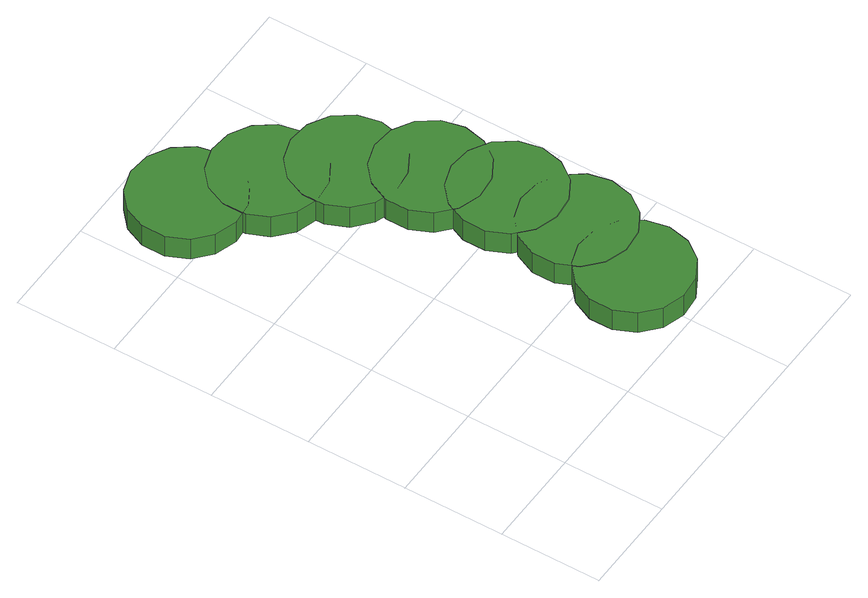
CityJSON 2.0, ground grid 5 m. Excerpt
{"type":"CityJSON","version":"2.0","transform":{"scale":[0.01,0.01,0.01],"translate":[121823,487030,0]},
"CityObjects":{
"tree1":{"type":"SolitaryVegetationObject","attributes":{"function":"something"},"geometry":[{"type":"MultiSurface","lod":"1","boundaries":[[[0,1,2,3,4,5,6,7,8,9,10,11,12,13,14]],[[15,16,17,18,19,20,21,22,23,24,25,26,27,28,29]],[[0,29,28,1]],[[1,28,27,2]],[[2,27,26,3]],[[3,26,25,4]],[[4,25,24,5]],[[5,24,23,6]],[[6,23,22,7]],[[7,22,21,8]],[[8,21,20,9]],[[9,20,19,10]],[[10,19,18,11]],[[11,18,17,12]],[[12,17,16,13]],[[13,16,15,14]],[[14,15,29,0]]]}]},
"tree2":{"type":"SolitaryVegetationObject","attributes":{"function":"something"},"geometry":[{"type":"MultiSurface","lod":"1","boundaries":[[[30,31,32,33,34,35,36,37,38,39,40,41,42,43,44]],[[45,46,47,48,49,50,51,52,53,54,55,56,57,58,59]],[[30,59,58,31]],[[31,58,57,32]],[[32,57,56,33]],[[33,56,55,34]],[[34,55,54,35]],[[35,54,53,36]],[[36,53,52,37]],[[37,52,51,38]],[[38,51,50,39]],[[39,50,49,40]],[[40,49,48,41]],[[41,48,47,42]],[[42,47,46,43]],[[43,46,45,44]],[[44,45,59,30]]]}]},
"tree3":{"type":"SolitaryVegetationObject","attributes":{"function":"something"},"geometry":[{"type":"MultiSurface","lod":"1","boundaries":[[[60,61,62,63,64,65,66,67,68,69,70,71,72,73,74]],[[75,76,77,78,79,80,81,82,83,84,85,86,87,88,89]],[[60,89,88,61]],[[61,88,87,62]],[[62,87,86,63]],[[63,86,85,64]],[[64,85,84,65]],[[65,84,83,66]],[[66,83,82,67]],[[67,82,81,68]],[[68,81,80,69]],[[69,80,79,70]],[[70,79,78,71]],[[71,78,77,72]],[[72,77,76,73]],[[73,76,75,74]],[[74,75,89,60]]]}]},
"tree4":{"type":"SolitaryVegetationObject","attributes":{"function":"something"},"geometry":[{"type":"MultiSurface","lod":"1","boundaries":[[[90,91,92,93,94,95,96,97,98,99,100,101,102,103,104]],[[105,106,107,108,109,110,111,112,113,114,115,116,117,118,119]],[[90,119,118,91]],[[91,118,117,92]],[[92,117,116,93]],[[93,116,115,94]],[[94,115,114,95]],[[95,114,113,96]],[[96,113,112,97]],[[97,112,111,98]],[[98,111,110,99]],[[99,110,109,100]],[[100,109,108,101]],[[101,108,107,102]],[[102,107,106,103]],[[103,106,105,104]],[[104,105,119,90]]]}]},
"tree5":{"type":"SolitaryVegetationObject","attributes":{"function":"something"},"geometry":[{"type":"MultiSurface","lod":"1","boundaries":[[[120,121,122,123,124,125,126,127,128,129,130,131,132,133,134]],[[135,136,137,138,139,140,141,142,143,144,145,146,147,148,149]],[[120,149,148,121]],[[121,148,147,122]],[[122,147,146,123]],[[123,146,145,124]],[[124,145,144,125]],[[125,144,143,126]],[[126,143,142,127]],[[127,142,141,128]],[[128,141,140,129]],[[129,140,139,130]],[[130,139,138,131]],[[131,138,137,132]],[[132,137,136,133]],[[133,136,135,134]],[[134,135,149,120]]]}]},
"tree6":{"type":"SolitaryVegetationObject","attributes":{"function":"something"},"geometry":[{"type":"MultiSurface","lod":"1","boundaries":[[[150,151,152,153,154,155,156,157,158,159,160,161,162,163,164]],[[165,166,167,168,169,170,171,172,173,174,175,176,177,178,179]],[[150,179,178,151]],[[151,178,177,152]],[[152,177,176,153]],[[153,176,175,154]],[[154,175,174,155]],[[155,174,173,156]],[[156,173,172,157]],[[157,172,171,158]],[[158,171,170,159]],[[159,170,169,160]],[[160,169,168,161]],[[161,168,167,162]],[[162,167,166,163]],[[163,166,165,164]],[[164,165,179,150]]]}]},
"tree7":{"type":"SolitaryVegetationObject","attributes":{"function":"something"},"geometry":[{"type":"MultiSurface","lod":"1","boundaries":[[[180,181,182,183,184,185,186,187,188,189,190,191,192,193,194]],[[195,196,197,198,199,200,201,202,203,204,205,206,207,208,209]],[[180,209,208,181]],[[181,208,207,182]],[[182,207,206,183]],[[183,206,205,184]],[[184,205,204,185]],[[185,204,203,186]],[[186,203,202,187]],[[187,202,201,188]],[[188,201,200,189]],[[189,200,199,190]],[[190,199,198,191]],[[191,198,197,192]],[[192,197,196,193]],[[193,196,195,194]],[[194,195,209,180]]]}]}
},
"vertices":[
[620,2176,155],[596,2287,155],[529,2380,155],[430,2437,155],[317,2449,155],[208,2414,155],[123,2337,155],[77,2233,155],[77,2118,155],[123,2014,155],[208,1938,155],[317,1902,155],[430,1914,155],[529,1971,155],[596,2064,155],[596,2064,30],[529,1971,30],[430,1914,30],[317,1902,30],[208,1938,30],[123,2014,30],[77,2118,30],[77,2233,30],[123,2337,30],[208,2414,30],[317,2449,30],[430,2437,30],[529,2380,30],[596,2287,30],[620,2176,30],
[1309,313,162],[1285,425,162],[1218,517,162],[1119,574,162],[1006,586,162],[897,551,162],[812,474,162],[765,370,162],[765,256,162],[812,151,162],[897,75,162],[1006,40,162],[1119,51,162],[1218,109,162],[1285,201,162],[1285,201,37],[1218,109,37],[1119,51,37],[1006,40,37],[897,75,37],[812,151,37],[765,256,37],[765,370,37],[812,474,37],[897,551,37],[1006,586,37],[1119,574,37],[1218,517,37],[1285,425,37],[1309,313,37],
[918,1951,158],[894,2063,158],[827,2155,158],[728,2212,158],[615,2224,158],[506,2189,158],[421,2113,158],[375,2008,158],[375,1894,158],[421,1790,158],[506,1713,158],[615,1678,158],[728,1690,158],[827,1747,158],[894,1839,158],[894,1839,33],[827,1747,33],[728,1690,33],[615,1678,33],[506,1713,33],[421,1790,33],[375,1894,33],[375,2008,33],[421,2113,33],[506,2189,33],[615,2224,33],[728,2212,33],[827,2155,33],[894,2063,33],[918,1951,33],
[1400,668,164],[1376,780,164],[1309,872,164],[1210,930,164],[1096,942,164],[988,906,164],[903,830,164],[856,725,164],[856,611,164],[903,507,164],[988,430,164],[1096,395,164],[1210,407,164],[1309,464,164],[1376,556,164],[1376,556,39],[1309,464,39],[1210,407,39],[1096,395,39],[988,430,39],[903,507,39],[856,611,39],[856,725,39],[903,830,39],[988,906,39],[1096,942,39],[1210,930,39],[1309,872,39],[1376,780,39],[1400,668,39],
[1148,1694,162],[1124,1805,162],[1057,1898,162],[958,1955,162],[845,1967,162],[736,1932,162],[651,1855,162],[605,1751,162],[605,1636,162],[651,1532,162],[736,1456,162],[845,1420,162],[958,1432,162],[1057,1489,162],[1124,1582,162],[1124,1582,37],[1057,1489,37],[958,1432,37],[845,1420,37],[736,1456,37],[651,1532,37],[605,1636,37],[605,1751,37],[651,1855,37],[736,1932,37],[845,1967,37],[958,1955,37],[1057,1898,37],[1124,1805,37],[1148,1694,37],
[1396,1024,166],[1372,1136,166],[1305,1229,166],[1206,1286,166],[1092,1298,166],[983,1262,166],[898,1186,166],[852,1081,166],[852,967,166],[898,863,166],[983,786,166],[1092,751,166],[1206,763,166],[1305,820,166],[1372,913,166],[1372,913,41],[1305,820,41],[1206,763,41],[1092,751,41],[983,786,41],[898,863,41],[852,967,41],[852,1081,41],[898,1186,41],[983,1262,41],[1092,1298,41],[1206,1286,41],[1305,1229,41],[1372,1136,41],[1396,1024,41],
[1316,1370,166],[1292,1482,166],[1225,1574,166],[1126,1631,166],[1013,1643,166],[904,1608,166],[819,1531,166],[773,1427,166],[773,1313,166],[819,1208,166],[904,1132,166],[1013,1097,166],[1126,1108,166],[1225,1166,166],[1292,1258,166],[1292,1258,41],[1225,1166,41],[1126,1108,41],[1013,1097,41],[904,1132,41],[819,1208,41],[773,1313,41],[773,1427,41],[819,1531,41],[904,1608,41],[1013,1643,41],[1126,1631,41],[1225,1574,41],[1292,1482,41],[1316,1370,41]
]}
